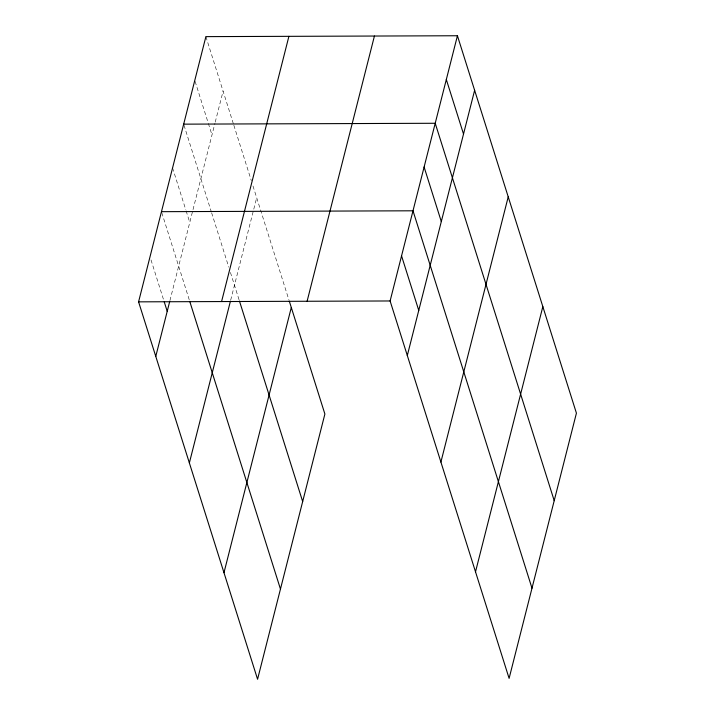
<?xml version="1.0" encoding="UTF-8"?>
<svg xmlns="http://www.w3.org/2000/svg" width="715" height="715" viewBox="0 0 715 715"><rect width="100%" height="100%" fill="white"/><g stroke="black" fill="none" stroke-linecap="round" stroke-linejoin="round"><path stroke-width="0.54" stroke-dasharray="3.58 2.68" d="M169.938 300.568L192.746 210.71M193.014 209.647L214.965 123.186M215.233 122.122L223.089 91.171M230.677 300.175L256.685 197.715M205.893 36.626L233.501 124.196M233.841 125.259L251.314 180.663M252.985 185.989L288.967 300.094M195.115 81.439L208.011 122.345M208.342 123.391L211.98 134.929M184.005 125.197L211.291 211.72M211.622 212.784L228.755 267.124M230.436 272.451L239.132 300.014M172.574 167.909L185.802 209.861M186.132 210.916L189.77 222.454M161.796 212.721L189.412 300.309M151.008 259.903L163.905 300.809"/><path stroke-width="1.07" d="M289.298 301.149L324.887 414.03L257.57 679.25L138.576 301.846L205.893 36.626L457.43 35.75L576.424 413.154L509.107 678.374L390.113 300.97L457.43 35.75M155.772 356.392L169.669 301.641M221.578 301.56L288.905 36.34M189.359 462.936L230.409 301.247M223.974 572.706L291.3 307.486M307.101 301.256L374.428 36.036M407.309 355.516L474.626 90.296M440.905 462.06L508.222 196.84M475.511 571.83L542.837 306.61M183.675 124.151L435.221 123.275L554.214 500.679M161.465 211.676L413.002 210.8L531.996 588.204M138.576 301.846L390.113 300.97M446.321 79.508L463.526 134.054M424.111 167.033L441.307 221.578M401.553 255.881L418.758 310.426M239.462 301.069L302.668 501.555M189.743 301.373L280.459 589.071M164.236 301.864L167.212 311.302"/></g></svg>
